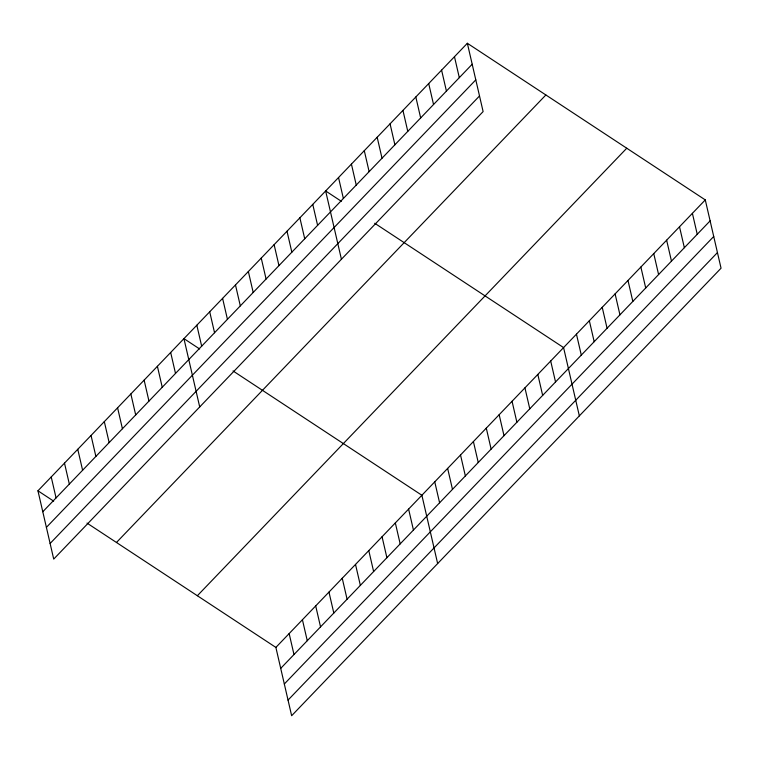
<?xml version="1.0" encoding="UTF-8"?>
<svg xmlns="http://www.w3.org/2000/svg" width="759" height="759" viewBox="0 0 759 759"><rect width="100%" height="100%" fill="white"/><g stroke="black" fill="none" stroke-linecap="round" stroke-linejoin="round"><path stroke-width="1.14" d="M467.354 43.282L483.122 111.582L53.718 559.089L37.95 490.798L467.354 43.282L705.282 199.911L721.05 268.202L291.646 715.718L275.878 647.418L87.019 523.103M42.789 511.746L472.193 64.23M46.394 527.372L475.798 79.856M50.113 543.472L479.517 95.957M116.469 542.476L545.873 94.97M197.359 595.73L626.763 148.223M275.878 647.418L705.282 199.911M280.716 668.375L710.12 220.86M284.321 684.001L713.726 236.485M288.041 700.092L717.445 252.586M341.351 201.296L325.649 190.964L341.417 259.255M374.718 223.26L563.576 347.584L579.345 415.885M199.645 348.979L183.944 338.637L199.712 406.938M233.022 370.942L421.881 495.266L437.649 563.567M37.95 490.798L53.652 501.13M692.398 213.336L697.236 234.284M679.514 226.761L684.352 247.709M666.639 240.186L671.468 261.134M653.755 253.61L658.594 274.559M640.871 267.035L645.71 287.984M627.987 280.46L632.826 301.408M615.103 293.885L619.942 314.833M602.229 307.31L607.067 328.258M589.345 320.734L594.183 341.683M576.461 334.159L581.299 355.117M550.692 361.009L555.531 381.967M537.818 374.434L542.657 395.392M454.47 56.707L459.309 77.655M524.934 387.858L529.773 408.816M441.586 70.132L446.425 91.08M512.05 401.283L516.888 422.241M428.702 83.556L433.541 104.505M499.166 414.718L504.004 435.666M415.828 96.981L420.657 117.93M486.291 428.142L491.12 449.091M402.944 110.406L407.782 131.364M473.407 441.567L478.246 462.516M390.06 123.831L394.898 144.789M460.523 454.992L465.362 475.94M377.176 137.256L382.014 158.214M447.639 468.417L452.478 489.365M364.292 150.68L369.13 171.638M434.755 481.842L439.594 502.79M351.417 164.105L356.246 185.063M338.533 177.53L343.372 198.488M408.608 509.099L413.437 530.048M395.335 522.932L400.173 543.88M312.765 204.389L317.604 225.338M382.062 536.765L386.9 557.713M299.881 217.814L304.72 238.762M368.789 550.598L373.627 571.546M287.006 231.239L291.845 252.187M355.516 564.43L360.354 585.379M274.122 244.664L278.961 265.612M342.243 578.263L347.081 599.212M261.238 258.088L266.077 279.037M328.97 592.096L333.808 613.044M248.354 271.513L253.193 292.462M315.697 605.919L320.535 626.877M235.48 284.938L240.309 305.886M302.424 619.752L307.262 640.71M222.596 298.363L227.434 319.311M289.151 633.585L293.989 654.543M209.712 311.788L214.55 332.736M196.828 325.213L201.666 346.17M170.671 352.47L175.509 373.428M157.398 366.303L162.236 387.251M144.134 380.136L148.963 401.084M130.861 393.968L135.69 414.917M117.588 407.801L122.417 428.75M104.315 421.634L109.154 442.582M91.042 435.467L95.881 456.415M77.769 449.3L82.608 470.248M64.496 463.132L69.335 484.081M51.223 476.965L56.062 497.913"/></g></svg>
